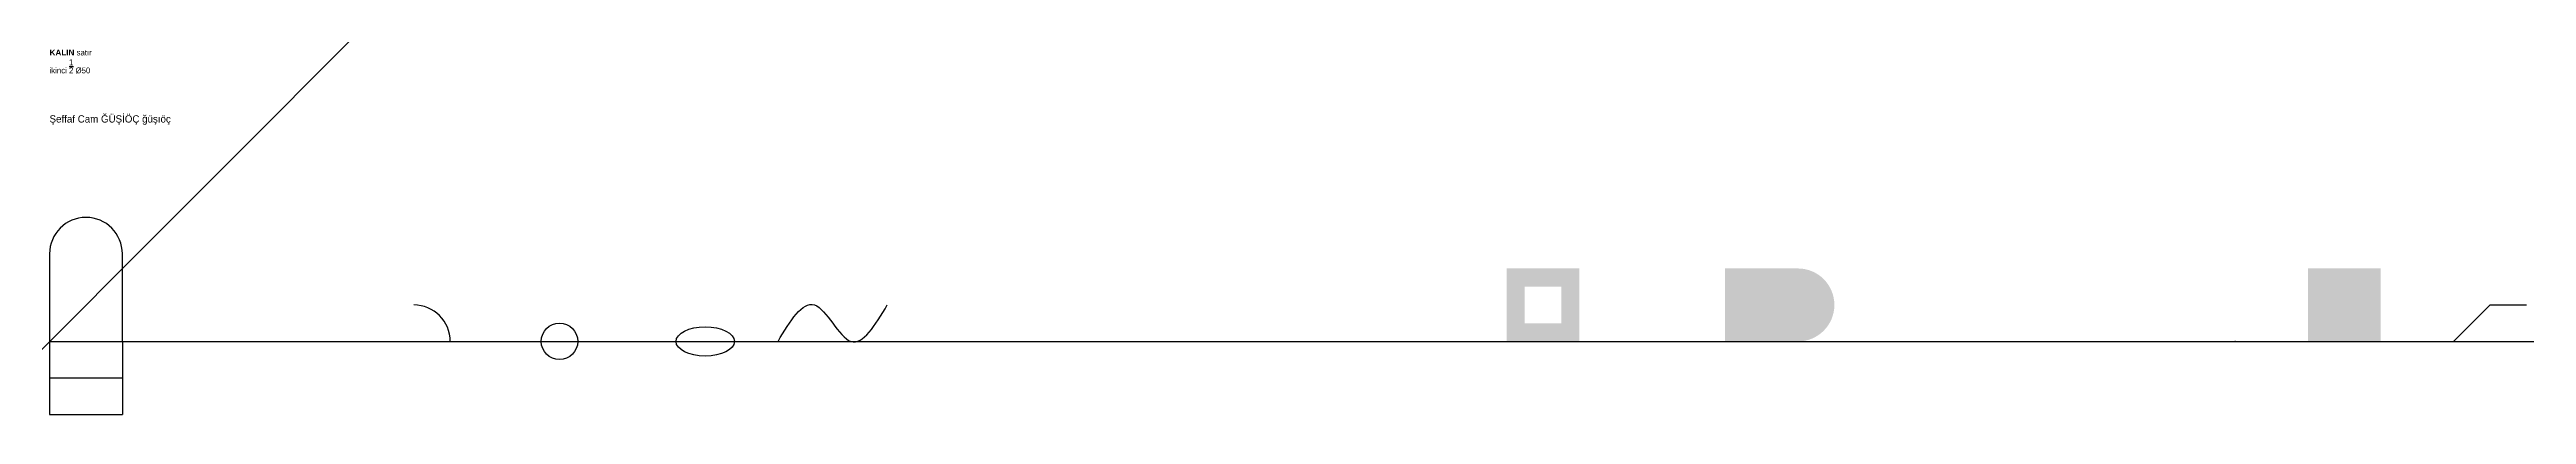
# Model space of a CAD drawing. Header units: millimetres. Extents: x 0 to 34000, y -1000 to 4000.
import ezdxf

# ---------------------------------------------------------------- set-up
doc = ezdxf.new("R2010")
doc.units = ezdxf.units.MM
doc.styles.add('OpenSansCondensed-Light', font='OpenSansCondensed-Light.ttf')
doc.dimstyles.new('EZDXF', dxfattribs={"dimtxt": 0.25, "dimasz": 0.175, "dimexe": 0.375, "dimexo": 0.125, "dimgap": 0.1, "dimtad": 1, "dimlfac": 100, "dimzin": 12, "dimdsep": 46, "dimtxsty": 'OpenSansCondensed-Light', "dimblk": 'ARCHTICK', "dimcen": 2.5, "dimazin": 3, "dimtfac": 0.5, "dimtmove": 2, "dimatfit": 3})

# ---------------------------------------------------------------- blocks, each defined once
blk = doc.blocks.new('_ARCHTICK')
at = {"color": 0, "linetype": 'BYBLOCK', "const_width": 0.15}
blk.add_lwpolyline([(-0.5, -0.5), (0.5, 0.5)], dxfattribs=at)

msp = doc.modelspace()

# ---------------------------------------------------------------- hatches: boundary and pattern name
at = {"layer": 'TARAMA'}
h = msp.add_hatch(color=2, dxfattribs=at)
h.paths.add_polyline_path([(20000, 0), (21000, 0), (21000, 1000), (20000, 1000)])
h.paths.add_polyline_path([(20250, 250), (20750, 250), (20750, 750), (20250, 750)], flags=16)
h = msp.add_hatch(color=3, dxfattribs=at)
edge = h.paths.add_edge_path()
edge.add_line((23000, 0), (24000, 0))
edge.add_arc((24000, 500), 500, 270, 90)
edge.add_line((24000, 1000), (23000, 1000))
edge.add_line((23000, 1000), (23000, 0))

# ---------------------------------------------------------------- linework, layer by layer
msp.add_xline((0, 0), (0.7071067812, 0.7071067812))
msp.add_ray((0, 0), (1, 0))
msp.add_circle((7000, 0), 250)
msp.add_arc((5000, 0), 500, 0, 90)
msp.add_ellipse((9000, 0), major_axis=(400, 0), ratio=0.5)
msp.add_spline([(10000, 0), (10500, 500), (11000, 0), (11500, 500)], degree=3)
msp.add_point((30000, 0))
msp.add_solid([(31000, 0), (32000, 0), (31000, 1000), (32000, 1000)])
at = {"layer": 'CIZGI'}
msp.add_line((0, 0), (1000, 0), dxfattribs=at)
at = {"layer": 'KEMER'}
msp.add_lwpolyline([(0, 0), (1000, 0), (1000, 1200, 1), (0, 1200)], format="xyb", close=True, dxfattribs=at)

# ---------------------------------------------------------------- texts
at = {"layer": 'METIN'}
msp.add_text('Şeffaf Cam ĞÜŞİÖÇ ğüşıöç', height=100, dxfattribs=at).set_placement((0, 3000))
at = {"layer": 'METIN', "insert": (0, 4000), "char_height": 80, "attachment_point": 1}
msp.add_mtext('{\\fArial|b1;KALIN} satır\\Pikinci \\S1/2; %%c50', dxfattribs=at)

# ---------------------------------------------------------------- dimensions: what is measured, and where the dimension line sits
at = {"layer": 'OLCU'}
msp.add_linear_dim(base=(0, -500), p1=(0, 0), p2=(1000, 0), dimstyle='EZDXF', dxfattribs=at).render()
msp.add_linear_dim(base=(0, -1000), p1=(0, 0), p2=(1000, 0), text='1250', dimstyle='EZDXF', dxfattribs=at).render()

# ---------------------------------------------------------------- leaders
msp.add_leader([(33000, 0), (33500, 500), (34000, 500)], dimstyle='EZDXF')

doc.saveas('drawing.dxf')
